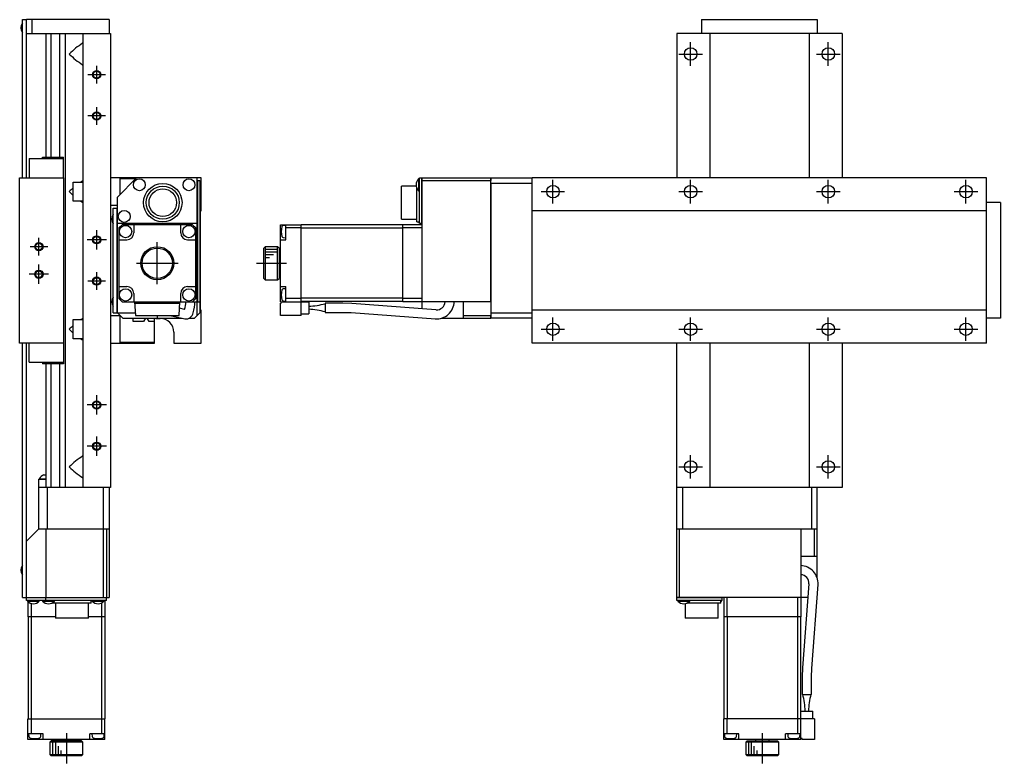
# Model space of a CAD drawing. Extents: x -2 to 733, y -8 to 447.
# Drawn here: x 377.2 to 733.4, y 91.9 to 362.1 of the extents above; entities that cross this region are included whole.
import ezdxf

# ---------------------------------------------------------------- set-up
doc = ezdxf.new("R2010")
doc.units = 0
doc.header["$LTSCALE"] = 0.5
doc.linetypes.add('CENTER', pattern=[50.8, 31.75, -6.35, 6.35, -6.35])
for name, color, linetype in [('MSM_CENTER', 1, 'CENTER'), ('MSM_CONTINUOUS', 7, 'CONTINUOUS'), ('MSM_NARROW', 5, 'CONTINUOUS')]:
    doc.layers.add(name, color=color, linetype=linetype)

msp = doc.modelspace()

# ---------------------------------------------------------------- linework, layer by layer
at = {"layer": 'MSM_CENTER'}
for p, q in [((620.89, 345.34), (620.89, 353.84)), ((670.89, 345.34), (670.89, 353.84)), ((616.64, 349.59), (625.14, 349.59)), ((666.64, 349.59), (675.14, 349.59)), ((408.41, 342.09), (401.96, 342.09)), ((405.18, 338.86), (405.18, 345.32)), ((405.18, 323.86), (405.18, 330.32)), ((408.41, 327.09), (401.96, 327.09)), ((570.89, 295.34), (570.89, 303.84)), ((620.89, 295.34), (620.89, 303.84)), ((670.89, 295.34), (670.89, 303.84)), ((720.89, 295.34), (720.89, 303.84)), ((566.64, 299.59), (575.14, 299.59)), ((616.64, 299.59), (625.14, 299.59)), ((666.64, 299.59), (675.14, 299.59)), ((716.64, 299.59), (725.14, 299.59)), ((405.18, 278.59), (405.18, 285.59)), ((384.18, 276.36), (384.18, 282.82)), ((408.68, 282.09), (401.68, 282.09)), ((387.41, 279.59), (380.96, 279.59)), ((427.18, 265.99), (427.18, 281.19)), ((384.18, 266.09), (384.18, 273.09)), ((419.58, 273.59), (434.78, 273.59)), ((463.16, 273.59), (474.11, 273.59)), ((387.68, 269.59), (380.68, 269.59)), ((405.18, 263.86), (405.18, 270.32)), ((408.41, 267.09), (401.96, 267.09)), ((570.89, 245.34), (570.89, 253.84)), ((620.89, 245.34), (620.89, 253.84)), ((670.89, 245.34), (670.89, 253.84)), ((720.89, 245.34), (720.89, 253.84)), ((566.64, 249.59), (575.14, 249.59)), ((616.64, 249.59), (625.14, 249.59)), ((666.64, 249.59), (675.14, 249.59)), ((716.64, 249.59), (725.14, 249.59)), ((405.18, 218.59), (405.18, 225.59)), ((408.68, 222.09), (401.68, 222.09)), ((405.18, 203.59), (405.18, 210.59)), ((408.68, 207.09), (401.68, 207.09)), ((620.89, 195.34), (620.89, 203.84)), ((670.89, 195.34), (670.89, 203.84)), ((616.64, 199.59), (625.14, 199.59)), ((666.64, 199.59), (675.14, 199.59)), ((394.18, 102.82), (394.18, 91.87)), ((646.89, 102.82), (646.89, 91.87))]:
    msp.add_line(p, q, dxfattribs=at)
at = {"layer": 'MSM_CONTINUOUS'}
for p, q in [((378.18, 304.59), (378.18, 362.09)), ((378.18, 362.09), (379.58, 362.09)), ((379.68, 361.99), (379.58, 362.09)), ((409.68, 362.09), (379.68, 362.09)), ((379.68, 304.59), (379.68, 362.09)), ((381.68, 362.09), (381.68, 357.09)), ((409.68, 362.09), (409.68, 357.09)), ((624.89, 362.09), (624.89, 357.09)), ((624.89, 362.09), (666.89, 362.09)), ((666.89, 362.09), (666.89, 357.09)), ((379.68, 357.09), (410.18, 357.09)), ((386.68, 357.09), (386.68, 312.09)), ((388.65, 312.09), (388.65, 357.09)), ((391.72, 357.09), (391.72, 312.09)), ((393.68, 357.09), (393.68, 192.09)), ((400.18, 357.09), (400.18, 192.09)), ((410.18, 357.09), (410.18, 192.09)), ((615.89, 357.09), (615.89, 304.59)), ((675.89, 357.09), (615.89, 357.09)), ((627.89, 357.09), (627.89, 304.59)), ((663.89, 357.09), (663.89, 304.59)), ((675.89, 357.09), (675.89, 304.59)), ((400.18, 353.34), (400.06, 353.49)), ((400.18, 345.85), (400.06, 345.69)), ((380.68, 311.59), (393.08, 311.59)), ((380.68, 311.59), (380.68, 304.59)), ((385.48, 312.09), (393.08, 312.09)), ((385.48, 311.59), (385.48, 312.09)), ((389.16, 311.59), (389.16, 312.09)), ((391.21, 311.59), (391.21, 312.09)), ((393.08, 304.59), (393.08, 312.09)), ((377.18, 304.59), (393.18, 304.59)), ((377.18, 244.59), (377.18, 304.59)), ((393.18, 304.59), (393.18, 244.59)), ((396.68, 296.09), (396.68, 303.09)), ((396.68, 303.09), (400.18, 303.09)), ((400.18, 303.34), (400.06, 303.49)), ((443.18, 304.59), (410.18, 304.59)), ((419.68, 304.59), (412.68, 297.59)), ((413.68, 298.59), (413.68, 304.39)), ((413.68, 304.39), (419.48, 304.39)), ((441.68, 254.59), (441.68, 304.59)), ((441.68, 303.59), (442.68, 303.59)), ((441.78, 303.59), (441.78, 259.59)), ((442.68, 303.59), (442.68, 255.59)), ((443.18, 292.59), (443.18, 304.59)), ((522.1, 304.24), (522.1, 299.94)), ((522.39, 304.24), (522.1, 304.24)), ((522.39, 288.09), (522.39, 304.59)), ((522.39, 304.59), (523.29, 304.59)), ((523.29, 288.09), (523.29, 304.59)), ((523.29, 304.59), (523.39, 304.49)), ((523.39, 304.59), (548.29, 304.59)), ((523.39, 257), (523.39, 304.59)), ((523.39, 303.59), (548.39, 303.59)), ((548.29, 304.59), (548.39, 304.49)), ((548.29, 259.59), (548.29, 304.59)), ((548.39, 304.59), (563.29, 304.59)), ((548.39, 303.59), (548.39, 304.59)), ((563.39, 304.49), (563.29, 304.59)), ((728.39, 304.59), (563.39, 304.59)), ((563.39, 244.59), (563.39, 304.59)), ((728.39, 244.59), (728.39, 304.59)), ((515.89, 289.59), (515.89, 301.59)), ((521.23, 301.59), (515.89, 301.59)), ((521.39, 288.59), (521.39, 301.02)), ((522.1, 299.94), (522.39, 299.94)), ((563.39, 302.59), (548.39, 302.59)), ((548.39, 253.59), (548.39, 302.59)), ((400.18, 296.09), (396.68, 296.09)), ((400.18, 295.85), (400.06, 295.69)), ((412.68, 255.59), (412.68, 297.59)), ((412.68, 294.59), (410.18, 294.59)), ((411.18, 255.59), (411.18, 293.59)), ((411.18, 293.59), (412.68, 293.59)), ((412.58, 255.59), (412.58, 293.59)), ((442.88, 292.59), (443.18, 292.59)), ((442.88, 256.59), (442.88, 292.59)), ((728.39, 292.59), (563.39, 292.59)), ((733.39, 295.59), (728.39, 295.59)), ((733.39, 295.59), (733.39, 253.59)), ((515.89, 289.59), (521.39, 289.59)), ((521.39, 288.59), (522.39, 288.59)), ((522.1, 288.59), (522.1, 288.44)), ((412.68, 288.09), (441.68, 288.09)), ((414.38, 287.59), (413.18, 286.39)), ((413.18, 286.39), (413.18, 260.79)), ((439.98, 287.59), (414.38, 287.59)), ((418.68, 287.59), (418.68, 284.59)), ((435.68, 284.59), (435.68, 287.59)), ((441.18, 286.39), (439.98, 287.59)), ((441.18, 260.79), (441.18, 286.39)), ((471.89, 259.59), (471.89, 287.59)), ((471.89, 287.59), (479.39, 287.59)), ((473.89, 287.34), (472.9, 287.26)), ((473.89, 282.09), (473.89, 287.59)), ((479.39, 286.39), (473.89, 286.39)), ((479.39, 254.59), (479.39, 287.59)), ((516.39, 287.49), (479.39, 287.49)), ((516.39, 286.35), (479.39, 286.35)), ((523.39, 287.59), (516.39, 287.59)), ((516.39, 259.59), (516.39, 287.59)), ((523.39, 286.39), (516.39, 286.39)), ((522.1, 288.44), (522.39, 288.44)), ((522.39, 288.09), (523.29, 288.09)), ((523.29, 288.09), (523.39, 288.19)), ((413.18, 282.09), (416.18, 282.09)), ((438.18, 282.09), (441.18, 282.09)), ((471.89, 282.09), (473.89, 282.09)), ((472.9, 282.93), (473.89, 282.84)), ((466.39, 279.59), (465.89, 279.09)), ((465.89, 268.09), (465.89, 279.09)), ((466.39, 279.59), (466.39, 267.59)), ((470.89, 279.59), (466.39, 279.59)), ((470.89, 267.59), (470.89, 279.59)), ((471.39, 279.09), (470.89, 279.59)), ((471.39, 279.09), (471.39, 268.09)), ((471.89, 276.09), (471.39, 276.09)), ((471.39, 271.09), (471.89, 271.09)), ((465.89, 268.09), (466.39, 267.59)), ((466.39, 267.59), (470.89, 267.59)), ((470.89, 267.59), (471.39, 268.09)), ((413.18, 265.09), (416.18, 265.09)), ((438.18, 265.09), (441.18, 265.09)), ((471.89, 265.09), (473.89, 265.09)), ((473.89, 264.34), (472.9, 264.26)), ((473.89, 259.59), (473.89, 265.09)), ((413.18, 260.79), (414.38, 259.59)), ((418.68, 262.59), (418.68, 259.59)), ((435.68, 259.59), (435.68, 262.59)), ((439.98, 259.59), (441.18, 260.79)), ((479.39, 260.79), (473.89, 260.79)), ((516.39, 260.84), (479.39, 260.84)), ((523.39, 260.79), (516.39, 260.79)), ((414.38, 259.59), (441.68, 259.59)), ((418.93, 259.59), (419.28, 254.59)), ((418.97, 259.09), (435.4, 259.09)), ((435.09, 254.59), (435.43, 259.59)), ((437.11, 256.77), (435.27, 257.2)), ((441.78, 259.59), (441.68, 259.69)), ((441.78, 259.59), (442.68, 259.59)), ((443.18, 256.59), (442.88, 256.59)), ((443.18, 244.59), (443.18, 256.59)), ((471.89, 259.59), (482.19, 259.59)), ((471.89, 254.59), (471.89, 259.09)), ((471.89, 259.09), (472.19, 259.09)), ((472.19, 259.09), (472.19, 259.59)), ((472.9, 259.93), (473.89, 259.84)), ((516.39, 259.69), (479.39, 259.69)), ((482.19, 259.59), (482.19, 255.19)), ((488.19, 259.04), (488.19, 255.74)), ((494.57, 259.04), (488.19, 259.04)), ((497.84, 258.92), (494.57, 259.04)), ((528.41, 256.62), (497.84, 258.92)), ((523.29, 259.59), (516.39, 259.59)), ((523.39, 259.69), (523.29, 259.59)), ((548.39, 259.59), (523.39, 259.59)), ((538.39, 253.59), (538.39, 259.59)), ((728.39, 256.59), (563.39, 256.59)), ((396.68, 246.09), (396.68, 253.09)), ((396.68, 253.09), (400.18, 253.09)), ((400.18, 253.34), (400.06, 253.49)), ((410.18, 254.59), (413.48, 254.59)), ((411.18, 255.59), (419.21, 255.59)), ((414.68, 253.59), (412.68, 255.59)), ((413.48, 254.59), (413.48, 254.79)), ((413.68, 244.79), (413.68, 254.59)), ((414.68, 253.59), (436.21, 253.59)), ((418.48, 252.39), (418.48, 253.59)), ((419.28, 254.59), (435.09, 254.59)), ((422.85, 253.59), (422.16, 252.39)), ((424.21, 252.39), (423.52, 253.59)), ((426.08, 253.59), (426.08, 244.79)), ((426.18, 253.19), (426.08, 253.19)), ((426.18, 244.59), (426.18, 253.19)), ((426.68, 253.49), (426.68, 253.59)), ((426.68, 253.49), (428.18, 253.49)), ((427.18, 254.59), (427.18, 253.59)), ((431.92, 254.59), (437.17, 253.37)), ((438.71, 253.59), (440.68, 253.59)), ((440.68, 253.59), (442.68, 255.59)), ((479.39, 254.59), (471.89, 254.59)), ((479.39, 255.19), (482.19, 255.19)), ((488.19, 255.74), (494.57, 255.74)), ((494.57, 255.74), (497.6, 255.63)), ((497.6, 255.63), (528.17, 253.33)), ((530.46, 253.59), (548.29, 253.59)), ((538.39, 254.59), (548.29, 254.59)), ((548.29, 254.59), (548.39, 254.74)), ((548.29, 253.59), (548.29, 254.59)), ((548.39, 253.69), (548.29, 253.59)), ((548.39, 255.59), (563.39, 255.59)), ((563.29, 253.59), (548.39, 253.59)), ((563.29, 253.59), (563.39, 253.69)), ((733.39, 253.59), (728.39, 253.59)), ((422.16, 252.39), (418.48, 252.39)), ((426.08, 252.39), (424.21, 252.39)), ((400.18, 246.09), (396.68, 246.09)), ((400.18, 245.85), (400.06, 245.69)), ((433.18, 248.49), (433.18, 244.59)), ((393.18, 244.59), (377.18, 244.59)), ((378.18, 152.09), (378.18, 244.59)), ((379.68, 152.09), (379.68, 244.59)), ((380.68, 237.59), (380.68, 244.59)), ((393.08, 244.59), (393.08, 237.09)), ((410.18, 244.59), (426.18, 244.59)), ((426.08, 244.79), (413.68, 244.79)), ((433.18, 244.59), (443.18, 244.59)), ((728.39, 244.59), (563.39, 244.59)), ((615.89, 152.09), (615.89, 244.59)), ((627.89, 244.59), (627.89, 192.09)), ((663.89, 244.59), (663.89, 192.09)), ((675.89, 244.59), (675.89, 192.09)), ((380.68, 237.59), (393.08, 237.59)), ((385.48, 237.59), (385.48, 237.09)), ((393.08, 237.09), (385.48, 237.09)), ((386.68, 237.09), (386.68, 192.09)), ((388.65, 192.09), (388.65, 237.09)), ((389.16, 237.59), (389.16, 237.09)), ((391.21, 237.59), (391.21, 237.09)), ((391.72, 237.09), (391.72, 192.09)), ((400.18, 203.34), (400.06, 203.49)), ((385.96, 196.74), (386.68, 196.74)), ((384.18, 177.09), (384.18, 195.09)), ((384.18, 195.09), (386.68, 195.09)), ((384.33, 195.29), (386.68, 195.29)), ((384.33, 195.29), (384.33, 195.09)), ((400.18, 195.85), (400.06, 195.69)), ((410.18, 192.09), (384.18, 192.09)), ((387.18, 192.09), (387.18, 177.09)), ((407.68, 152.09), (407.68, 192.09)), ((409.68, 192.09), (409.68, 152.09)), ((675.89, 192.09), (615.89, 192.09)), ((617.89, 192.09), (617.89, 177.09)), ((664.89, 177.09), (664.89, 192.09)), ((666.89, 159.17), (666.89, 192.09)), ((384.18, 177.09), (379.68, 172.59)), ((384.18, 177.09), (409.68, 177.09)), ((386.68, 177.09), (386.68, 152.09)), ((408.68, 177.09), (408.68, 152.09)), ((615.89, 177.09), (666.89, 177.09)), ((616.89, 152.09), (616.89, 177.09)), ((660.89, 177.09), (660.89, 152.09)), ((665.89, 167.09), (665.89, 177.09)), ((666.89, 167.09), (660.89, 167.09)), ((663.86, 157.12), (661.56, 126.55)), ((664.85, 126.3), (667.15, 156.87)), ((378.18, 152.09), (379.58, 152.09)), ((379.58, 152.09), (379.68, 152.19)), ((379.78, 152.09), (379.68, 151.99)), ((379.68, 152.09), (408.68, 152.09)), ((379.68, 151.09), (379.68, 151.99)), ((408.68, 151.99), (379.68, 151.99)), ((408.68, 151.09), (379.68, 151.09)), ((380.03, 151.09), (380.03, 150.8)), ((380.03, 150.8), (384.33, 150.8)), ((380.18, 150.66), (380.18, 145.09)), ((381.38, 150), (381.38, 145.09)), ((384.33, 150.8), (384.33, 151.09)), ((385.53, 151.09), (385.53, 150.8)), ((385.53, 150.8), (389.83, 150.8)), ((386.73, 152.09), (386.68, 151.99)), ((386.68, 151.09), (386.68, 151.99)), ((389.18, 150.3), (389.18, 150.09)), ((403.18, 150.09), (389.18, 150.09)), ((389.83, 150.8), (389.83, 151.09)), ((390.18, 150.09), (390.18, 144.59)), ((402.18, 144.59), (402.18, 150.09)), ((403.18, 150.09), (403.18, 151.09)), ((403.53, 151.09), (403.53, 150.8)), ((403.53, 150.8), (407.83, 150.8)), ((406.98, 150.19), (406.98, 145.09)), ((407.83, 150.8), (407.83, 151.09)), ((408.18, 151.09), (408.18, 145.09)), ((408.68, 151.99), (408.58, 152.09)), ((408.78, 152.09), (408.68, 152.19)), ((408.68, 151.09), (408.68, 151.99)), ((408.78, 152.09), (409.68, 152.09)), ((615.89, 151.99), (615.99, 152.09)), ((663.48, 152.09), (615.89, 152.09)), ((615.89, 151.09), (615.89, 151.99)), ((632.39, 151.99), (615.89, 151.99)), ((632.39, 151.09), (615.89, 151.09)), ((616.24, 151.09), (616.24, 150.8)), ((616.24, 150.8), (620.54, 150.8)), ((618.89, 149.94), (618.89, 144.59)), ((631.89, 150.09), (619.46, 150.09)), ((620.54, 150.8), (620.54, 151.09)), ((630.89, 144.59), (630.89, 150.09)), ((631.89, 150.09), (631.89, 151.09)), ((631.89, 150.8), (632.04, 150.8)), ((632.04, 150.8), (632.04, 151.09)), ((632.29, 152.09), (632.39, 151.99)), ((632.39, 151.09), (632.39, 151.99)), ((632.89, 152.09), (632.89, 145.09)), ((634.09, 152.09), (634.09, 145.09)), ((659.69, 152.09), (659.69, 145.09)), ((660.79, 152.09), (660.89, 151.99)), ((660.89, 151.99), (660.89, 145.09)), ((390.18, 145.09), (380.18, 145.09)), ((380.28, 145.09), (380.28, 108.09)), ((381.43, 145.09), (381.43, 108.09)), ((402.18, 144.59), (390.18, 144.59)), ((408.18, 145.09), (402.18, 145.09)), ((406.94, 145.09), (406.94, 108.09)), ((408.08, 145.09), (408.08, 108.09)), ((630.89, 144.59), (618.89, 144.59)), ((660.89, 145.09), (632.89, 145.09)), ((632.99, 145.09), (632.99, 108.09)), ((634.13, 145.09), (634.13, 108.09)), ((659.65, 145.09), (659.65, 108.09)), ((660.79, 145.09), (660.79, 108.09)), ((661.56, 126.55), (661.44, 123.28)), ((664.74, 123.28), (664.85, 126.3)), ((661.44, 123.28), (661.44, 116.89)), ((664.74, 116.89), (664.74, 123.28)), ((661.44, 116.89), (664.74, 116.89)), ((660.89, 110.89), (665.29, 110.89)), ((660.89, 100.59), (660.89, 110.89)), ((665.29, 108.09), (665.29, 110.89)), ((380.18, 100.59), (380.18, 108.09)), ((380.18, 108.09), (408.18, 108.09)), ((381.38, 108.09), (381.38, 102.59)), ((406.98, 108.09), (406.98, 102.59)), ((408.18, 100.59), (408.18, 108.09)), ((665.89, 108.09), (632.89, 108.09)), ((632.89, 100.59), (632.89, 108.09)), ((634.09, 108.09), (634.09, 102.59)), ((659.69, 108.09), (659.69, 102.59)), ((665.89, 108.09), (665.89, 100.59)), ((385.68, 102.59), (380.18, 102.59)), ((408.18, 100.59), (380.18, 100.59)), ((380.43, 102.59), (380.52, 101.61)), ((384.85, 101.61), (384.93, 102.59)), ((385.68, 100.59), (385.68, 102.59)), ((388.68, 100.09), (388.18, 99.59)), ((399.68, 100.09), (388.68, 100.09)), ((391.68, 100.59), (391.68, 100.09)), ((396.68, 100.09), (396.68, 100.59)), ((400.18, 99.59), (399.68, 100.09)), ((402.68, 100.59), (402.68, 102.59)), ((408.18, 102.59), (402.68, 102.59)), ((403.43, 102.59), (403.52, 101.61)), ((407.85, 101.61), (407.93, 102.59)), ((638.39, 102.59), (632.89, 102.59)), ((660.89, 100.59), (632.89, 100.59)), ((633.14, 102.59), (633.22, 101.61)), ((637.55, 101.61), (637.64, 102.59)), ((638.39, 100.59), (638.39, 102.59)), ((641.39, 100.09), (640.89, 99.59)), ((641.39, 100.09), (652.39, 100.09)), ((644.39, 100.59), (644.39, 100.09)), ((649.39, 100.09), (649.39, 100.59)), ((652.89, 99.59), (652.39, 100.09)), ((655.39, 100.59), (655.39, 102.59)), ((660.89, 102.59), (655.39, 102.59)), ((656.14, 102.59), (656.22, 101.61)), ((660.55, 101.61), (660.64, 102.59)), ((661.39, 100.89), (660.89, 100.89)), ((661.39, 100.59), (661.39, 100.89)), ((665.89, 100.59), (661.39, 100.59)), ((400.18, 99.59), (388.18, 99.59)), ((388.18, 99.59), (388.18, 95.09)), ((400.18, 95.09), (400.18, 99.59)), ((652.89, 99.59), (640.89, 99.59)), ((640.89, 99.59), (640.89, 95.09)), ((652.89, 95.09), (652.89, 99.59)), ((388.18, 95.09), (388.68, 94.59)), ((388.18, 95.09), (400.18, 95.09)), ((399.68, 94.59), (388.68, 94.59)), ((399.68, 94.59), (400.18, 95.09)), ((640.89, 95.09), (652.89, 95.09)), ((640.89, 95.09), (641.39, 94.59)), ((652.39, 94.59), (641.39, 94.59)), ((652.39, 94.59), (652.89, 95.09))]:
    msp.add_line(p, q, dxfattribs=at)
for centre, radius in [((620.89, 349.59), 2.25), ((670.89, 349.59), 2.25), ((405.18, 342.09), 1.23), ((405.18, 327.09), 1.23), ((420.68, 302.09), 2.15), ((438.68, 302.09), 2.15), ((429.18, 295.59), 7), ((429.18, 295.59), 6), ((429.18, 295.59), 5), ((570.89, 299.59), 2.25), ((620.89, 299.59), 2.25), ((670.89, 299.59), 2.25), ((720.89, 299.59), 2.25), ((415.18, 290.59), 2.15), ((415.68, 285.09), 2.25), ((438.68, 285.09), 2.25), ((405.18, 282.09), 1.23), ((384.18, 279.59), 1.23), ((427.18, 273.59), 6), ((427.18, 273.59), 5.5), ((384.18, 269.59), 1.23), ((405.18, 267.09), 1.23), ((415.68, 262.09), 2.25), ((438.68, 262.09), 2.25), ((570.89, 249.59), 2.25), ((620.89, 249.59), 2.25), ((670.89, 249.59), 2.25), ((720.89, 249.59), 2.25), ((405.18, 222.09), 1.23), ((405.18, 207.09), 1.23), ((620.89, 199.59), 2.25), ((670.89, 199.59), 2.25)]:
    msp.add_circle(centre, radius, dxfattribs=at)
for centre, radius, start, end in [((380.68, 359.09), 3, 146.4427, 213.5573), ((417.14, 327.17), 31.38, 122.9812, 134.3908), ((417.14, 372.02), 31.38, 225.6092, 237.0188), ((417.14, 277.17), 31.38, 122.9812, 124.2994), ((524.19, 302.09), 3, 134.22, 225.78), ((417.14, 277.17), 31.38, 130.674, 134.3908), ((417.14, 322.02), 31.38, 225.6092, 229.326), ((417.14, 322.02), 31.38, 235.7006, 237.0188), ((413.68, 289.59), 3, 146.4427, 213.5573), ((524.19, 290.59), 3, 199.4712, 201.0395), ((524.19, 290.59), 3, 221.8103, 225.78), ((478.19, 285.09), 6, 162.3708, 197.6292), ((472.95, 286.76), 0.5, 95, 162.3708), ((416.18, 284.59), 2.5, 270, 0), ((438.18, 284.59), 2.5, 180, 270), ((472.95, 283.43), 0.5, 197.6292, 265), ((416.18, 262.59), 2.5, 0, 90), ((438.18, 262.59), 2.5, 90, 180), ((478.19, 262.09), 6, 162.3708, 197.6292), ((472.95, 263.76), 0.5, 95, 162.3708), ((413.68, 259.59), 3, 146.4427, 213.5573), ((472.95, 260.43), 0.5, 197.6292, 265), ((427.62, 259.62), 9.91, 343.2914, 359.8447), ((427.55, 259.65), 13.28, 342.1747, 359.7442), ((480.73, 286.8), 28.89, 272.8902, 284.9579), ((480.77, 228.26), 28.62, 74.9841, 87.1678), ((528.54, 259.82), 6.49, 266.7108, 358.0467), ((528.54, 259.81), 3.19, 267.716, 356.1801), ((417.14, 227.17), 31.38, 122.9812, 124.2994), ((428.18, 248.49), 5, 0, 90), ((437.56, 256.01), 2.67, 262.8096, 350.973), ((417.14, 227.17), 31.38, 130.674, 134.3908), ((417.14, 272.02), 31.38, 225.6092, 229.326), ((417.14, 272.02), 31.38, 235.7006, 237.0188), ((417.14, 177.17), 31.38, 122.9812, 134.3908), ((417.14, 222.02), 31.38, 225.6092, 237.0188), ((387.18, 193.73), 3.25, 112.061, 151.2734), ((380.68, 162.09), 3, 146.4427, 213.5573), ((660.67, 157.24), 6.49, 356.7108, 88.0467), ((660.68, 157.25), 3.19, 357.716, 86.1801), ((382.18, 152.89), 3, 224.22, 315.78), ((387.68, 152.89), 3, 224.22, 315.78), ((405.68, 152.89), 3, 224.22, 315.78), ((618.39, 152.89), 3, 224.22, 315.78), ((629.89, 152.89), 3, 289.4712, 291.0395), ((629.89, 152.89), 3, 311.8103, 315.78), ((633.68, 109.44), 28.89, 2.8902, 14.9579), ((692.23, 109.48), 28.62, 164.9841, 177.1678), ((381.02, 101.65), 0.5, 185, 252.3708), ((382.68, 106.89), 6, 252.3708, 287.6292), ((384.35, 101.65), 0.5, 287.6292, 355), ((404.02, 101.65), 0.5, 185, 252.3708), ((405.68, 106.89), 6, 252.3708, 287.6292), ((407.35, 101.65), 0.5, 287.6292, 355), ((633.72, 101.65), 0.5, 185, 252.3708), ((635.39, 106.89), 6, 252.3708, 287.6292), ((637.05, 101.65), 0.5, 287.6292, 355), ((656.72, 101.65), 0.5, 185, 252.3708), ((658.39, 106.89), 6, 252.3708, 287.6292), ((660.05, 101.65), 0.5, 287.6292, 355)]:
    msp.add_arc(centre, radius, start, end, dxfattribs=at)
at = {"layer": 'MSM_NARROW'}
for p, q in [((470.89, 278.59), (466.39, 278.59)), ((470.89, 277.59), (466.39, 277.59)), ((469.39, 276.59), (466.39, 276.59)), ((467.89, 275.59), (466.39, 275.59)), ((389.18, 99.59), (389.18, 95.09)), ((390.18, 99.59), (390.18, 95.09)), ((391.18, 98.09), (391.18, 95.09)), ((392.18, 96.59), (392.18, 95.09)), ((641.89, 99.59), (641.89, 95.09)), ((642.89, 99.59), (642.89, 95.09)), ((643.89, 98.09), (643.89, 95.09)), ((644.89, 96.59), (644.89, 95.09))]:
    msp.add_line(p, q, dxfattribs=at)
for centre in [(405.18, 342.09), (405.18, 327.09), (405.18, 282.09), (384.18, 279.59), (384.18, 269.59), (405.18, 267.09), (405.18, 222.09), (405.18, 207.09)]:
    msp.add_circle(centre, 1.5, dxfattribs=at)

doc.saveas('drawing.dxf')
